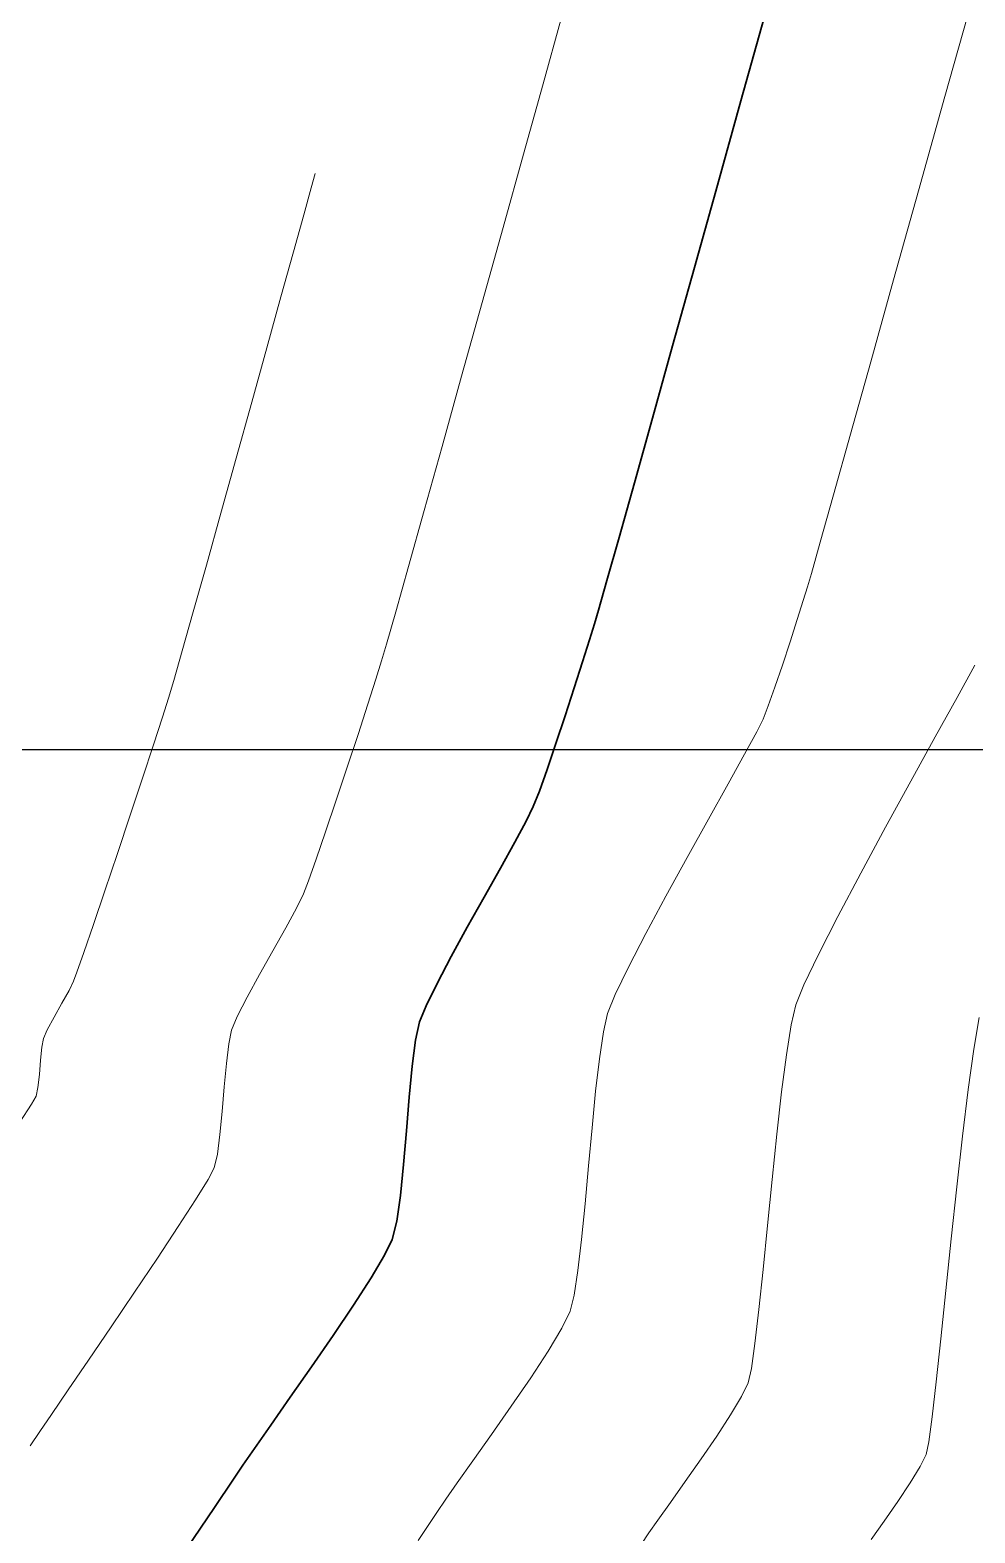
# Model space of a CAD drawing. Header units: millimetres. Extents: x 736950 to 740938, y 8500595 to 8502163.
# Drawn here: x 737625.8 to 737658.5, y 8501272.9 to 8501324.9 of the extents above; entities that cross this region are included whole.
import ezdxf

# ---------------------------------------------------------------- set-up
doc = ezdxf.new("R2010")
doc.units = ezdxf.units.MM
doc.layers.add('CONT-MJR', color=80, linetype='Continuous', lineweight=30)
doc.layers.add('CONT-MNR', color=96, linetype='Continuous', lineweight=15)
doc.layers.add('Cuadricula Coordenadas', color=5, linetype='Continuous')

msp = doc.modelspace()

# ---------------------------------------------------------------- linework, layer by layer
at = {"layer": 'CONT-MJR', "extrusion": (0.9632972099470829, -0.2684371161150514, 0), "elevation": -1571493.935346785}
msp.add_lwpolyline([(8387312.951810535, 3650.00000000001), (8387315.989121862, 3650.00000000001)], dxfattribs=at)
at = {"layer": 'CONT-MJR', "extrusion": (0.9632723832995097, -0.26852619159494, 0), "elevation": -1572269.508111033}
msp.add_lwpolyline([(8387164.565969322, 3650.000000000006), (8387167.599035139, 3650.000000000006)], dxfattribs=at)
at = {"layer": 'CONT-MJR', "extrusion": (0.9632406630397224, -0.2686399543381363, 0), "elevation": -1573260.039978885}
msp.add_lwpolyline([(8386975.859531751, 3650), (8386978.818942645, 3650)], dxfattribs=at)
at = {"layer": 'CONT-MJR', "extrusion": (0.9631991535210419, -0.2687887472651123, 0), "elevation": -1574555.595218119}
msp.add_lwpolyline([(8386729.914540313, 3650), (8386732.730886923, 3650)], dxfattribs=at)
at = {"layer": 'CONT-MJR', "extrusion": (0.9631429024810385, -0.2689902403441446, 0), "elevation": -1576310.044615627}
msp.add_lwpolyline([(8386397.73388348, 3650.000000000006), (8386400.337756481, 3650.000000000006)], dxfattribs=at)
at = {"layer": 'CONT-MJR', "elevation": 3650}
for points in [[(737646.6852193509, 8501309.236308668), (737647.3104777964, 8501311.472530978)], [(737645.1351620983, 8501303.793104207), (737645.3072078369, 8501304.345786855)], [(737642.0448313947, 8501295.883640677), (737642.5451801491, 8501296.784370163)], [(737640.8993508004, 8501293.836109413), (737641.4817360236, 8501294.87936277)], [(737639.1092504581, 8501289.92756597), (737639.2460466773, 8501290.56480082)], [(737638.452619118, 8501283.6478544), (737638.581821576, 8501284.54234083)], [(737638.297168725, 8501283.0216771), (737638.452619118, 8501283.6478544)], [(737638.0294319894, 8501282.473258505), (737638.297168725, 8501283.0216771)], [(737636.251127855, 8501279.697863225), (737636.9549527914, 8501280.746505957)], [(737633.1245003123, 8501275.195809485), (737633.5259636594, 8501275.78124687)], [(737632.1425033418, 8501273.735038988), (737632.804594004, 8501274.719364552)]]:
    msp.add_lwpolyline(points, dxfattribs=at)
at = {"layer": 'CONT-MJR', "extrusion": (0.9629399881747185, -0.2697157377204255, 0), "elevation": -1582627.401918218}
msp.add_lwpolyline([(8385203.564663374, 3650.000000000013), (8385205.535361664, 3650.000000000013)], dxfattribs=at)
at = {"layer": 'CONT-MJR', "extrusion": (0.9627287297041587, -0.2704688392444075, 0), "elevation": -1589185.583429035}
msp.add_lwpolyline([(8383961.56392192, 3650.00000000001), (8383963.113919756, 3650.00000000001)], dxfattribs=at)
at = {"layer": 'CONT-MJR', "extrusion": (0.9622808190823057, -0.2720581283959134, 0), "elevation": -1603027.015944011}
msp.add_lwpolyline([(8381325.011206849, 3650.000000000011), (8381326.071097124, 3650.000000000011)], dxfattribs=at)
at = {"layer": 'CONT-MJR', "extrusion": (0.9606975694436111, -0.2775971542814122, 0), "elevation": -1651283.84032458}
msp.add_lwpolyline([(8371950.660247773, 3650.00000000001), (8371951.160632189, 3650.00000000001)], dxfattribs=at)
at = {"layer": 'CONT-MJR', "extrusion": (0.9533637813572277, -0.30182362464898, 0), "elevation": -1862650.169718936}
msp.add_lwpolyline([(8327473.060369775, 3650.000000000013), (8327473.859059688, 3650.000000000013)], dxfattribs=at)
at = {"layer": 'CONT-MJR', "extrusion": (0.9521320526891338, -0.3056870200744165, 0), "elevation": -1896402.643324641}
msp.add_lwpolyline([(8319850.630494788, 3650.000000000013), (8319851.575618983, 3650.000000000013)], dxfattribs=at)
at = {"layer": 'CONT-MJR', "extrusion": (0.9507478266628242, -0.3099654337114324, 0), "elevation": -1933795.797158303}
msp.add_lwpolyline([(8311237.837412693, 3650), (8311238.855564556, 3650)], dxfattribs=at)
at = {"layer": 'CONT-MJR', "extrusion": (0.9489288686331201, -0.3154900985366523, 0), "elevation": -1982104.380670026}
msp.add_lwpolyline([(8299848.547068575, 3650.000000000006), (8299849.564858167, 3650.000000000006)], dxfattribs=at)
at = {"layer": 'CONT-MJR', "extrusion": (0.946214914887023, -0.3235387686898492, 0), "elevation": -2052530.473448317}
msp.add_lwpolyline([(8282712.520469662, 3650), (8282713.464542498, 3650)], dxfattribs=at)
at = {"layer": 'CONT-MJR', "extrusion": (0.9415055799933242, -0.3369973929297293, 0), "elevation": -2170420.077382103}
msp.add_lwpolyline([(8252603.92680777, 3650.000000000003), (8252604.723896307, 3650.000000000003)], dxfattribs=at)
at = {"layer": 'CONT-MJR', "extrusion": (0.9310264476696989, -0.3649517142575733, 0), "elevation": -2415797.97160816}
msp.add_lwpolyline([(8184137.437690577, 3650.000000000003), (8184138.014808902, 3650.000000000003)], dxfattribs=at)
at = {"layer": 'CONT-MJR', "extrusion": (0.8983255375568524, -0.4393304321045745, 0), "elevation": -3072235.221588993}
msp.add_lwpolyline([(7961001.653143013, 3650.000000000006), (7961002.2096381, 3650.000000000006)], dxfattribs=at)
at = {"layer": 'CONT-MJR', "extrusion": (0.8806395967992405, -0.4737867669630201, 0), "elevation": -3378204.684890449}
msp.add_lwpolyline([(7836063.849113702, 3650), (7836064.681018265, 3650)], dxfattribs=at)
at = {"layer": 'CONT-MJR', "extrusion": (0.8722468041209411, -0.4890659594582359, 0), "elevation": -3514288.511781665}
msp.add_lwpolyline([(7775982.628415334, 3650.000000000013), (7775983.779784307, 3650.000000000013)], dxfattribs=at)
at = {"layer": 'CONT-MJR', "extrusion": (0.8767582897539128, -0.4809312854741248, 0), "elevation": -3441805.399426012}
msp.add_lwpolyline([(7808333.269683002, 3650.00000000001), (7808334.430385845, 3650.00000000001)], dxfattribs=at)
at = {"layer": 'CONT-MJR', "extrusion": (0.8839561524857059, -0.4675698027916979, 0), "elevation": -3322906.088733098}
msp.add_lwpolyline([(7859667.390545478, 3650.000000000004), (7859668.439789107, 3650.000000000004)], dxfattribs=at)
at = {"layer": 'CONT-MJR', "extrusion": (0.8975903269568452, -0.4408305853199206, 0), "elevation": -3085531.085650341}
msp.add_lwpolyline([(7955850.714130514, 3650), (7955851.57503764, 3650)], dxfattribs=at)
at = {"layer": 'CONT-MJR', "extrusion": (0.9263802354865234, -0.3765895103424064, 0), "elevation": -2518162.432620035}
msp.add_lwpolyline([(8153214.757837599, 3650), (8153215.355244005, 3650)], dxfattribs=at)
at = {"layer": 'CONT-MJR', "extrusion": (0.9918556209214692, -0.1273672926872794, 0), "elevation": -351154.7857021432}
msp.add_lwpolyline([(8526002.386270488, 3650.000000000013), (8526003.296064874, 3650.000000000013)], dxfattribs=at)
at = {"layer": 'CONT-MJR', "extrusion": (0.9954872167079234, -0.09489573947818888, 0), "elevation": -72425.9201148554}
msp.add_lwpolyline([(8532922.264337022, 3650.000000000011), (8532923.34785137, 3650.000000000011)], dxfattribs=at)
at = {"layer": 'CONT-MJR', "extrusion": (0.9965130133995607, -0.0834374863315468, 0), "elevation": 25740.65678283793}
msp.add_lwpolyline([(8533189.634213753, 3650.000000000003), (8533190.804248504, 3650.000000000003)], dxfattribs=at)
at = {"layer": 'CONT-MJR', "extrusion": (0.9963111752769425, -0.08581399663386996, 0), "elevation": 5388.377536600106}
msp.add_lwpolyline([(8533225.58795463, 3650.000000000013), (8533226.75664091, 3650.000000000013)], dxfattribs=at)
at = {"layer": 'CONT-MJR', "extrusion": (0.9947179367216877, -0.1026461220122251, 0), "elevation": -138881.5622378909}
msp.add_lwpolyline([(8532095.95931184, 3650.00000000001), (8532097.038900023, 3650.00000000001)], dxfattribs=at)
at = {"layer": 'CONT-MJR', "extrusion": (0.8591625348606927, -0.5117027835489555, 0), "elevation": -3716378.946125894}
msp.add_lwpolyline([(7681433.924336161, 3650.000000000013), (7681434.832203479, 3650.000000000013)], dxfattribs=at)
at = {"layer": 'CONT-MJR', "extrusion": (0.8406538509757973, -0.5415728047451811, 0), "elevation": -3983965.111008312}
msp.add_lwpolyline([(7546118.512354112, 3650), (7546119.638557201, 3650)], dxfattribs=at)
at = {"layer": 'CONT-MJR', "extrusion": (0.8240928472859304, -0.566454745811321, 0), "elevation": -4207709.471870783}
msp.add_lwpolyline([(7423680.02948002, 3650), (7423681.346920026, 3650)], dxfattribs=at)
at = {"layer": 'CONT-MJR', "extrusion": (0.8204221261006978, -0.5717582837217235, 0), "elevation": -4255503.97955199}
msp.add_lwpolyline([(7396384.994385814, 3650), (7396386.283840836, 3650)], dxfattribs=at)
at = {"layer": 'CONT-MJR', "extrusion": (0.8187913943363537, -0.5740911535294111, 0), "elevation": -4276539.237731135}
msp.add_lwpolyline([(7384241.318039534, 3650.000000000013), (7384242.496918995, 3650.000000000013)], dxfattribs=at)
at = {"layer": 'CONT-MJR', "extrusion": (0.8195109285736003, -0.5730635548945994, 0), "elevation": -4267272.584531201}
msp.add_lwpolyline([(7389599.300148059, 3650.00000000001), (7389600.285820916, 3650.00000000001)], dxfattribs=at)
at = {"layer": 'CONT-MJR', "extrusion": (0.8302150292511874, -0.5574432753253468, 0), "elevation": -4126584.583560502}
msp.add_lwpolyline([(7469074.486389933, 3650.000000000013), (7469075.060271297, 3650.000000000013)], dxfattribs=at)
at = {"layer": 'CONT-MJR', "extrusion": (0.8295945654722401, -0.5583662390751479, 0), "elevation": -4134888.626043638}
msp.add_lwpolyline([(7464477.644712388, 3650), (7464479.375410776, 3650)], dxfattribs=at)
at = {"layer": 'CONT-MNR', "extrusion": (0.9631773454398178, -0.2688668838505516, 0), "elevation": -1575229.186496516}
msp.add_lwpolyline([(8386613.005082764, 3649.000000000013), (8386616.503478398, 3649.000000000013)], dxfattribs=at)
at = {"layer": 'CONT-MNR'}
for points, elevation in [([(737643.5205741106, 8501323.051425837), (737644.1376202056, 8501325.2713054)], 3651), ([(737642.1360416772, 8501318.073535772), (737642.8457924728, 8501320.624727763)], 3651), ([(737655.664616045, 8501316.263491051), (737656.5267667812, 8501319.349509018)], 3649), ([(737634.4441547288, 8501315.675828092), (737634.8767564415, 8501317.237586774)], 3652), ([(737654.8725449838, 8501313.429905947), (737655.664616045, 8501316.263491051)], 3649), ([(737653.5809183597, 8501308.815112025), (737654.1711227158, 8501310.922523132)], 3649), ([(737632.3641538377, 8501308.185455523), (737632.8945278464, 8501310.091174025)], 3652), ([(737638.4181021038, 8501304.762189014), (737638.8595737781, 8501306.331527967)], 3651), ([(737631.025993907, 8501303.409425825), (737631.4088542082, 8501304.767893765)], 3652), ([(737637.9311117347, 8501303.061170489), (737638.1010259613, 8501303.644628324)], 3651), ([(737630.5550156324, 8501301.776554124), (737630.7343701618, 8501302.38675006)], 3652), ([(737637.1144875413, 8501300.519341962), (737637.4532712244, 8501301.55989019)], 3651), ([(737636.7417111468, 8501299.386534987), (737637.1144875413, 8501300.519341962)], 3651), ([(737650.5037153612, 8501299.83642592), (737650.9253791308, 8501300.610527698)], 3649), ([(737629.2234644691, 8501297.71877879), (737629.6512577165, 8501299.002580669)], 3652), ([(737649.2499165997, 8501297.581312397), (737649.9287684833, 8501298.800330745)], 3649), ([(737635.991928944, 8501297.147184713), (737636.359379221, 8501298.237229245)], 3651), ([(737628.7784637812, 8501296.391561773), (737629.2234644691, 8501297.71877879)], 3652), ([(737648.5165378137, 8501296.258441102), (737649.2499165997, 8501297.581312397)], 3649), ([(737647.0837119444, 8501293.617420569), (737647.7780102277, 8501294.910787085)], 3649), ([(737634.610998449, 8501293.816384934), (737634.9814418125, 8501294.497968005)], 3651), ([(737634.1662816714, 8501293.022822592), (737634.610998449, 8501293.816384934)], 3651), ([(737646.4830210671, 8501292.45741178), (737647.0837119444, 8501293.617420569)], 3649), ([(737633.7016634294, 8501292.194634626), (737634.1662816714, 8501293.022822592)], 3651), ([(737652.5575076741, 8501291.842347773), (737653.0616063427, 8501292.893242875)], 3648), ([(737627.2626688726, 8501291.963544324), (737627.379140989, 8501292.282425012)], 3652), ([(737626.8581967758, 8501291.207399122), (737627.104356022, 8501291.65055387)], 3652), ([(737632.930210351, 8501290.74379637), (737633.2715156723, 8501291.409174673)], 3651), ([(737651.9515047537, 8501289.420887724), (737652.1147859131, 8501290.451171802)], 3648), ([(737658.4404106786, 8501289.615128051), (737658.6213590493, 8501290.713915246)], 3647), ([(737626.2181921524, 8501289.986905903), (737626.352559692, 8501290.286579464)], 3652), ([(737632.6344123109, 8501289.800129049), (737632.732119415, 8501290.275853362)], 3651), ([(737651.786077853, 8501288.13155931), (737651.9515047537, 8501289.420887724)], 3648), ([(737658.2493405273, 8501288.216672583), (737658.4404106786, 8501289.615128051)], 3647), ([(737632.480644003, 8501288.306858405), (737632.5530616216, 8501289.115810847)], 3651), ([(737626.0290028402, 8501288.287537165), (737626.0768793237, 8501288.734919384)], 3652), ([(737625.802038816, 8501287.704465793), (737625.9665059386, 8501287.986121453)], 3652), ([(737632.4097361098, 8501287.457231378), (737632.480644003, 8501288.306858405)], 3651), ([(737651.6205253409, 8501286.662902366), (737651.786077853, 8501288.13155931)], 3648), ([(737625.405639037, 8501287.083586952), (737625.802038816, 8501287.704465793)], 3652), ([(737632.3329145968, 8501286.650889412), (737632.4097361098, 8501287.457231378)], 3651), ([(737630.1639595291, 8501282.373589408), (737630.8855109557, 8501283.463817772)], 3651), ([(737650.8615831402, 8501279.419742962), (737650.9974617674, 8501280.589305446)], 3648), ([(737643.7001368544, 8501279.149143744), (737644.1744150468, 8501279.943093421)], 3649), ([(737627.0701243354, 8501277.806514852), (737627.7755087806, 8501278.84084429)], 3651), ([(737642.422388821, 8501277.23902989), (737643.0970124701, 8501278.225243395)], 3649), ([(737626.0931604803, 8501276.367824465), (737626.4928051059, 8501276.959114349)], 3651), ([(737641.7336128363, 8501276.258140737), (737642.422388821, 8501277.23902989)], 3649), ([(737641.088031443, 8501275.35021345), (737641.7336128363, 8501276.258140737)], 3649), ([(737640.5429915697, 8501274.582885535), (737641.088031443, 8501275.35021345)], 3649), ([(737656.2407427804, 8501274.592192637), (737656.5864476035, 8501275.156971255)], 3647), ([(737647.496480723, 8501273.298445255), (737647.931920783, 8501273.911474371)], 3648), ([(737639.1966220886, 8501272.593516063), (737639.8449024417, 8501273.55981751)], 3649)]:
    msp.add_lwpolyline(points, dxfattribs=dict(at, elevation=elevation))
at = {"layer": 'CONT-MNR', "extrusion": (0.9634463257876276, -0.2679014321094993, 0), "elevation": -1566836.680664304}
msp.add_lwpolyline([(8388181.695009672, 3651), (8388184.213777985, 3651)], dxfattribs=at)
at = {"layer": 'CONT-MNR', "extrusion": (0.9631514194566067, -0.2689597427101754, 0), "elevation": -1576037.734114125}
msp.add_lwpolyline([(8386457.708381201, 3649), (8386461.097963913, 3649)], dxfattribs=at)
at = {"layer": 'CONT-MNR', "extrusion": (0.9635486327386088, -0.2675332359680899, 0), "elevation": -1563637.835094493}
msp.add_lwpolyline([(8388776.743329108, 3652.000000000013), (8388777.260758508, 3652.000000000013)], dxfattribs=at)
at = {"layer": 'CONT-MNR', "extrusion": (0.9637094123817226, -0.266953494989062, 0), "elevation": -1558590.675061966}
msp.add_lwpolyline([(8389714.980254505, 3652.00000000001), (8389715.944915434, 3652.00000000001)], dxfattribs=at)
at = {"layer": 'CONT-MNR', "extrusion": (0.9637311744556345, -0.2668749208568755, 0), "elevation": -1557906.63886424}
msp.add_lwpolyline([(8389840.695155086, 3652.00000000001), (8389842.027528273, 3652.00000000001)], dxfattribs=at)
at = {"layer": 'CONT-MNR', "extrusion": (0.9633668374187618, -0.2681871297466994, 0), "elevation": -1569324.121460009}
msp.add_lwpolyline([(8387711.341661423, 3651.00000000001), (8387714.033638361, 3651.00000000001)], dxfattribs=at)
at = {"layer": 'CONT-MNR', "extrusion": (0.9636682310847177, -0.2671021160493702, 0), "elevation": -1559884.526231619}
msp.add_lwpolyline([(8389469.730883032, 3652), (8389471.560122667, 3652)], dxfattribs=at)
at = {"layer": 'CONT-MNR', "extrusion": (0.9633068613966953, -0.2684024790981787, 0), "elevation": -1571199.115033116}
msp.add_lwpolyline([(8387357.666717024, 3651.000000000013), (8387360.317176742, 3651.000000000013)], dxfattribs=at)
at = {"layer": 'CONT-MNR', "extrusion": (0.963602810971348, -0.2673380307552904, 0), "elevation": -1561938.36730035}
msp.add_lwpolyline([(8389085.634266812, 3652), (8389087.592660755, 3652)], dxfattribs=at)
at = {"layer": 'CONT-MNR', "extrusion": (0.9630283059274684, -0.2694002263964725, 0), "elevation": -1579873.240417898}
msp.add_lwpolyline([(8385727.256582904, 3649.000000000013), (8385729.860226846, 3649.000000000013)], dxfattribs=at)
at = {"layer": 'CONT-MNR', "extrusion": (0.9632252505324859, -0.2686952115997417, 0), "elevation": -1573747.925128018}
msp.add_lwpolyline([(8386877.275102017, 3651.000000000003), (8386879.798630289, 3651.000000000003)], dxfattribs=at)
at = {"layer": 'CONT-MNR', "extrusion": (0.9635119271978483, -0.2676653996083328, 0), "elevation": -1564788.470977396}
msp.add_lwpolyline([(8388552.473131651, 3652.000000000013), (8388554.481160801, 3652.000000000013)], dxfattribs=at)
at = {"layer": 'CONT-MNR', "extrusion": (0.9631093055958407, -0.2691105079232279, 0), "elevation": -1577364.013747848}
msp.add_lwpolyline([(8386195.619202591, 3651.00000000001), (8386197.930385421, 3651.00000000001)], dxfattribs=at)
at = {"layer": 'CONT-MNR', "extrusion": (0.9628124159119923, -0.2701707825907769, 0), "elevation": -1586583.229274549}
msp.add_lwpolyline([(8384456.427160832, 3649), (8384458.123929529, 3649)], dxfattribs=at)
at = {"layer": 'CONT-MNR', "extrusion": (0.9632083766175287, -0.268755694290977, 0), "elevation": -1574281.311746496}
msp.add_lwpolyline([(8386772.285854173, 3652), (8386774.154597582, 3652)], dxfattribs=at)
at = {"layer": 'CONT-MNR', "extrusion": (0.9629332071044568, -0.2697399463474499, 0), "elevation": -1582844.96101534}
msp.add_lwpolyline([(8385160.836800883, 3651.000000000006), (8385162.850224664, 3651.000000000006)], dxfattribs=at)
at = {"layer": 'CONT-MNR', "extrusion": (0.9625171300514906, -0.2712208958716896, 0), "elevation": -1595728.383387929}
msp.add_lwpolyline([(8382719.602237789, 3649), (8382720.730695012, 3649)], dxfattribs=at)
at = {"layer": 'CONT-MNR', "extrusion": (0.9629417728315051, -0.2697093660519013, 0), "elevation": -1582585.423024362}
msp.add_lwpolyline([(8385207.584238593, 3652.000000000011), (8385209.264062335, 3652.000000000011)], dxfattribs=at)
at = {"layer": 'CONT-MNR', "extrusion": (0.9613526633502758, -0.2753199169499572, 0), "elevation": -1631434.388407098}
msp.add_lwpolyline([(8375843.285247985, 3649), (8375843.76881603, 3649)], dxfattribs=at)
at = {"layer": 'CONT-MNR', "extrusion": (0.9546775116140592, -0.2976421489278488, 0), "elevation": -1826126.448393598}
msp.add_lwpolyline([(8335561.34083394, 3649.000000000006), (8335561.834524924, 3649.000000000006)], dxfattribs=at)
at = {"layer": 'CONT-MNR', "extrusion": (0.9530935526712974, -0.302675865995961, 0), "elevation": -1870088.024605744}
msp.add_lwpolyline([(8325808.064791877, 3649), (8325808.756664664, 3649)], dxfattribs=at)
at = {"layer": 'CONT-MNR', "extrusion": (0.9620286891877523, -0.2729483489228233, 0), "elevation": -1610787.778067934}
msp.add_lwpolyline([(8379835.103406457, 3651.000000000013), (8379836.265077313, 3651.000000000013)], dxfattribs=at)
at = {"layer": 'CONT-MNR', "extrusion": (0.9516629148472073, -0.3071444228771171, 0), "elevation": -1909131.900646499}
msp.add_lwpolyline([(8316941.207767955, 3649.000000000011), (8316942.018402025, 3649.000000000011)], dxfattribs=at)
at = {"layer": 'CONT-MNR', "extrusion": (0.9499069264881328, -0.3125329278809981, 0), "elevation": -1956236.526787466}
msp.add_lwpolyline([(8305987.009310707, 3649), (8305987.859297493, 3649)], dxfattribs=at)
at = {"layer": 'CONT-MNR', "extrusion": (0.9616652376482221, -0.2742261305911396, 0), "elevation": -1621925.423038976}
msp.add_lwpolyline([(8377684.602164831, 3652.000000000013), (8377685.665607415, 3652.000000000013)], dxfattribs=at)
at = {"layer": 'CONT-MNR', "extrusion": (0.954046077209268, -0.2996599448735308, 0), "elevation": -1843759.432085617}
msp.add_lwpolyline([(8331674.719414331, 3651.000000000013), (8331675.378450418, 3651.000000000013)], dxfattribs=at)
at = {"layer": 'CONT-MNR', "extrusion": (0.9473226653720257, -0.3202807638189357, 0), "elevation": -2024009.511972404}
msp.add_lwpolyline([(8289731.81799747, 3649.000000000006), (8289732.627957361, 3649.000000000006)], dxfattribs=at)
at = {"layer": 'CONT-MNR', "extrusion": (0.8749136010805681, -0.4842790421278134, 0), "elevation": -3471615.394560535}
msp.add_lwpolyline([(7795136.808182335, 3648.000000000003), (7795138.087252462, 3648.000000000003)], dxfattribs=at)
at = {"layer": 'CONT-MNR', "extrusion": (0.9520610182419821, -0.3059081848268207, 0), "elevation": -1898341.863996603}
msp.add_lwpolyline([(8319407.153881684, 3651), (8319408.070345528, 3651)], dxfattribs=at)
at = {"layer": 'CONT-MNR', "extrusion": (0.9427733914633174, -0.333434149943815, 0), "elevation": -2139186.200725204}
msp.add_lwpolyline([(8260758.990993622, 3649.000000000003), (8260759.681621369, 3649.000000000003)], dxfattribs=at)
at = {"layer": 'CONT-MNR', "extrusion": (0.9532302563730193, -0.3022450633757782, 0), "elevation": -1866344.731165095}
msp.add_lwpolyline([(8326642.569877092, 3652.000000000013), (8326643.265817709, 3652.000000000013)], dxfattribs=at)
at = {"layer": 'CONT-MNR', "extrusion": (0.9321403550190027, -0.3620971672701235, 0), "elevation": -2390702.626381624}
msp.add_lwpolyline([(8191507.162687076, 3649.000000000013), (8191507.654935518, 3649.000000000013)], dxfattribs=at)
at = {"layer": 'CONT-MNR', "extrusion": (0.8748707626148211, -0.4843564273567157, 0), "elevation": -3472304.869876787}
msp.add_lwpolyline([(7794828.148519393, 3648), (7794829.709279015, 3648)], dxfattribs=at)
at = {"layer": 'CONT-MNR', "extrusion": (0.9507102435439599, -0.3100806875969294, 0), "elevation": -1934816.570010363}
msp.add_lwpolyline([(8310997.97496311, 3652.00000000001), (8310998.976203184, 3652.00000000001)], dxfattribs=at)
at = {"layer": 'CONT-MNR', "extrusion": (0.8923707175250285, -0.4513031159917533, 0), "elevation": -3178405.369950172}
msp.add_lwpolyline([(7919215.886850369, 3649.000000000013), (7919216.372117478, 3649.000000000013)], dxfattribs=at)
at = {"layer": 'CONT-MNR', "extrusion": (0.8757464893439457, -0.482771256809842, 0), "elevation": -3458182.872784663}
msp.add_lwpolyline([(7801101.909166169, 3648.000000000003), (7801103.652221209, 3648.000000000003)], dxfattribs=at)
at = {"layer": 'CONT-MNR', "extrusion": (0.9494872280490335, -0.3138056783612474, 0), "elevation": -1967385.967557158}
msp.add_lwpolyline([(8303347.197868631, 3652), (8303348.418203746, 3652)], dxfattribs=at)
at = {"layer": 'CONT-MNR', "extrusion": (0.874394188395649, -0.485216243854134, 0), "elevation": -3479971.460992513}
msp.add_lwpolyline([(7791405.992540421, 3649.000000000003), (7791407.177469582, 3649.000000000003)], dxfattribs=at)
at = {"layer": 'CONT-MNR', "extrusion": (0.9488738376380941, -0.3156555721763137, 0), "elevation": -1983558.316208532}
msp.add_lwpolyline([(8299498.51034358, 3651), (8299499.721574938, 3651)], dxfattribs=at)
at = {"layer": 'CONT-MNR', "extrusion": (0.877400713638673, -0.4797582596541172, 0), "elevation": -3431348.23446261}
msp.add_lwpolyline([(7812940.582151382, 3648), (7812942.408124326, 3648)], dxfattribs=at)
at = {"layer": 'CONT-MNR', "extrusion": (0.8799815334665678, -0.4750078954689363, 0), "elevation": -3389060.220594435}
msp.add_lwpolyline([(7831374.957505391, 3648), (7831376.76705457, 3648)], dxfattribs=at)
at = {"layer": 'CONT-MNR', "extrusion": (0.94573463681608, -0.324939989423212, 0), "elevation": -2064803.498160395}
msp.add_lwpolyline([(8279657.591552202, 3651.000000000003), (8279658.601373883, 3651.000000000003)], dxfattribs=at)
at = {"layer": 'CONT-MNR', "extrusion": (0.9475916171392728, -0.3194841578660483, 0), "elevation": -2017058.671394829}
msp.add_lwpolyline([(8291416.544340323, 3652.000000000003), (8291417.90456555, 3652.000000000003)], dxfattribs=at)
at = {"layer": 'CONT-MNR', "extrusion": (0.9423121674890482, -0.3347353865400132, 0), "elevation": -2150601.605804037}
msp.add_lwpolyline([(8257786.810544664, 3651), (8257787.600348934, 3651)], dxfattribs=at)
at = {"layer": 'CONT-MNR', "extrusion": (0.8769518731787783, -0.4805782060479147, 0), "elevation": -3438655.456638091}
msp.add_lwpolyline([(7809723.942311337, 3649), (7809725.479059312, 3649)], dxfattribs=at)
at = {"layer": 'CONT-MNR', "extrusion": (0.8839327340774729, -0.4676140733835155, 0), "elevation": -3323288.531620649}
msp.add_lwpolyline([(7859509.502107154, 3648.000000000013), (7859511.195962308, 3648.000000000013)], dxfattribs=at)
at = {"layer": 'CONT-MNR', "extrusion": (0.947005976728014, -0.3212159398931195, 0), "elevation": -2032213.046427054}
msp.add_lwpolyline([(8287714.019509167, 3652.000000000003), (8287715.253888804, 3652.000000000003)], dxfattribs=at)
at = {"layer": 'CONT-MNR', "extrusion": (0.9332476115905419, -0.3592337615822726, 0), "elevation": -2365555.867342993}
msp.add_lwpolyline([(8198796.720967763, 3651), (8198797.211406767, 3651)], dxfattribs=at)
at = {"layer": 'CONT-MNR', "extrusion": (0.8975608923062539, -0.4408905131689742, 0), "elevation": -3086067.781670471}
msp.add_lwpolyline([(7955645.740853678, 3651.00000000001), (7955646.289284618, 3651.00000000001)], dxfattribs=at)
at = {"layer": 'CONT-MNR', "extrusion": (0.8902771457877247, -0.4554191516483057, 0), "elevation": -3214935.935085971}
msp.add_lwpolyline([(7904448.104029272, 3648), (7904449.583077043, 3648)], dxfattribs=at)
at = {"layer": 'CONT-MNR', "extrusion": (0.9462002009655595, -0.3235817975299832, 0), "elevation": -2052920.260324941}
msp.add_lwpolyline([(8282607.983323433, 3652.00000000001), (8282609.005620428, 3652.00000000001)], dxfattribs=at)
at = {"layer": 'CONT-MNR', "extrusion": (0.9446841874248808, -0.3279813806138889, 0), "elevation": -2091440.658505805}
msp.add_lwpolyline([(8272964.438073349, 3652), (8272965.162057337, 3652)], dxfattribs=at)
at = {"layer": 'CONT-MNR', "extrusion": (0.892344745685984, -0.4513544669620728, 0), "elevation": -3178878.290577204}
msp.add_lwpolyline([(7919014.224419269, 3652.000000000013), (7919014.575169872, 3652.000000000013)], dxfattribs=at)
at = {"layer": 'CONT-MNR', "extrusion": (0.8770892462082126, -0.4803274447560847, 0), "elevation": -3436433.369603949}
msp.add_lwpolyline([(7810696.778343567, 3651.000000000013), (7810697.673873816, 3651.000000000013)], dxfattribs=at)
at = {"layer": 'CONT-MNR', "extrusion": (0.900457655421374, -0.4349436869217004, 0), "elevation": -3033364.062395351}
msp.add_lwpolyline([(7975887.502889954, 3649.00000000001), (7975888.555222435, 3649.00000000001)], dxfattribs=at)
at = {"layer": 'CONT-MNR', "extrusion": (0.927052682638834, -0.3749310918184053, 0), "elevation": -2503561.781040665}
msp.add_lwpolyline([(8157710.822022577, 3649.00000000001), (8157711.529730645, 3649.00000000001)], dxfattribs=at)
at = {"layer": 'CONT-MNR', "extrusion": (0.926755983996038, -0.3756638738653684, 0), "elevation": -2510004.3045762}
msp.add_lwpolyline([(8155731.748965112, 3648), (8155732.50391253, 3648)], dxfattribs=at)
at = {"layer": 'CONT-MNR', "extrusion": (0.8723298086312417, -0.4889178918523859, 0), "elevation": -3512979.479092748}
msp.add_lwpolyline([(7776568.145345503, 3652.000000000006), (7776568.700552209, 3652.000000000006)], dxfattribs=at)
at = {"layer": 'CONT-MNR', "extrusion": (0.9745352391615818, -0.2242344033200049, 0), "elevation": -1187413.811667627}
msp.add_lwpolyline([(8450214.104831545, 3648), (8450214.814425109, 3648)], dxfattribs=at)
at = {"layer": 'CONT-MNR', "extrusion": (0.8811862857087793, -0.4727692141825287, 0), "elevation": -3369162.10247075}
msp.add_lwpolyline([(7839947.442423052, 3652.000000000013), (7839947.93777382, 3652.000000000013)], dxfattribs=at)
at = {"layer": 'CONT-MNR', "extrusion": (0.9208859861697802, -0.389832015714604, 0), "elevation": -2634799.478461979}
msp.add_lwpolyline([(8116271.934213962, 3651.000000000003), (8116272.442358312, 3651.000000000003)], dxfattribs=at)
at = {"layer": 'CONT-MNR', "extrusion": (0.9750040330117893, -0.2221871634697775, 0), "elevation": -1169670.109717255}
msp.add_lwpolyline([(8452687.624067783, 3649.000000000006), (8452688.287264934, 3649.000000000006)], dxfattribs=at)
at = {"layer": 'CONT-MNR', "extrusion": (0.9840530565117832, -0.1778751864927126, 0), "elevation": -786305.207274303}
msp.add_lwpolyline([(8496925.486370303, 3652), (8496925.797030617, 3652)], dxfattribs=at)
at = {"layer": 'CONT-MNR', "extrusion": (0.989026625090187, -0.1477373847836584, 0), "elevation": -526407.2317258847}
msp.add_lwpolyline([(8516979.261971273, 3649), (8516980.196174065, 3649)], dxfattribs=at)
at = {"layer": 'CONT-MNR', "extrusion": (0.9951884356970397, -0.09797947466117235, 0), "elevation": -98874.86968749715}
msp.add_lwpolyline([(8532656.95148017, 3652.000000000011), (8532657.403181037, 3652.000000000011)], dxfattribs=at)
at = {"layer": 'CONT-MNR', "extrusion": (0.9930079788962017, -0.1180472526087779, 0), "elevation": -271078.8130706124}
msp.add_lwpolyline([(8528923.419227334, 3651), (8528924.108363997, 3651)], dxfattribs=at)
at = {"layer": 'CONT-MNR', "extrusion": (0.9964789362985961, -0.08384348223456956, 0), "elevation": 22251.19745765463}
msp.add_lwpolyline([(8533200.294612294, 3652.00000000001), (8533200.793120386, 3652.00000000001)], dxfattribs=at)
at = {"layer": 'CONT-MNR', "extrusion": (0.993368413709262, -0.1149747565544053, 0), "elevation": -244679.95074528}
msp.add_lwpolyline([(8529721.721688526, 3649.00000000001), (8529722.858579025, 3649.00000000001)], dxfattribs=at)
at = {"layer": 'CONT-MNR', "extrusion": (0.9791732980305573, -0.2030262358020793, 0), "elevation": -1003720.848955082}
msp.add_lwpolyline([(8473991.618287673, 3652), (8473991.926114403, 3652)], dxfattribs=at)
at = {"layer": 'CONT-MNR', "extrusion": (0.9951022712038282, -0.09885074529300739, 0), "elevation": -106326.1129087696}
msp.add_lwpolyline([(8532566.673001423, 3649.000000000009), (8532567.942035707, 3649.000000000009)], dxfattribs=at)
at = {"layer": 'CONT-MNR', "extrusion": (0.9926700412756846, -0.1208560679226779, 0), "elevation": -295181.0213242332}
msp.add_lwpolyline([(8528122.971756026, 3647.00000000001), (8528124.6004269, 3647.00000000001)], dxfattribs=at)
at = {"layer": 'CONT-MNR', "extrusion": (0.9957692681529631, -0.09188887093719442, 0), "elevation": -46649.21460061299}
msp.add_lwpolyline([(8533100.282109858, 3649.000000000003), (8533101.612091463, 3649.000000000003)], dxfattribs=at)
at = {"layer": 'CONT-MNR', "extrusion": (0.9913019085070751, -0.131607470115607, 0), "elevation": -387616.4894563715}
msp.add_lwpolyline([(8524418.921946837, 3651.00000000001), (8524419.607002767, 3651.00000000001)], dxfattribs=at)
at = {"layer": 'CONT-MNR', "extrusion": (0.9945990095291073, -0.1037921492393271, 0), "elevation": -148699.2428902182}
msp.add_lwpolyline([(8531932.164944032, 3648), (8531933.741729902, 3648)], dxfattribs=at)
at = {"layer": 'CONT-MNR', "extrusion": (0.9936707363712824, -0.1123319530648048, 0), "elevation": -221976.9071112776}
msp.add_lwpolyline([(8530340.520808533, 3647.00000000001), (8530342.285597466, 3647.00000000001)], dxfattribs=at)
at = {"layer": 'CONT-MNR', "extrusion": (0.9730326726018873, -0.2306673319939966, 0), "elevation": -1243228.681064979}
msp.add_lwpolyline([(8442176.190254759, 3651.000000000013), (8442176.67111517, 3651.000000000013)], dxfattribs=at)
at = {"layer": 'CONT-MNR', "extrusion": (0.8856115890882597, -0.4644266500455887, 0), "elevation": -3294967.983218048}
msp.add_lwpolyline([(7871412.526204238, 3651.000000000013), (7871412.984356427, 3651.000000000013)], dxfattribs=at)
at = {"layer": 'CONT-MNR', "extrusion": (0.9957859563157321, -0.09170784701628792, 0), "elevation": -45097.96861315856}
msp.add_lwpolyline([(8533107.302020209, 3649), (8533108.621539576, 3649)], dxfattribs=at)
at = {"layer": 'CONT-MNR', "extrusion": (0.8520317502657679, -0.5234901112141966, 0), "elevation": -3821852.866448491}
msp.add_lwpolyline([(7629507.011842662, 3651.000000000006), (7629507.837032249, 3651.000000000006)], dxfattribs=at)
at = {"layer": 'CONT-MNR', "extrusion": (0.9949795423786192, -0.1000785204128919, 0), "elevation": -116847.9248902183}
msp.add_lwpolyline([(8532426.223291386, 3648.000000000013), (8532427.819471527, 3648.000000000013)], dxfattribs=at)
at = {"layer": 'CONT-MNR', "extrusion": (0.9942239191490403, -0.1073256660446262, 0), "elevation": -179008.9755094453}
msp.add_lwpolyline([(8531348.5386084, 3647), (8531350.358233193, 3647)], dxfattribs=at)
at = {"layer": 'CONT-MNR', "extrusion": (0.8399825917995687, -0.5426133480423047, 0), "elevation": -3993312.779955939}
msp.add_lwpolyline([(7541178.481966976, 3651), (7541179.59061958, 3651)], dxfattribs=at)
at = {"layer": 'CONT-MNR', "extrusion": (0.995142133607432, -0.09844863594406969, 0), "elevation": -102878.2439613523}
msp.add_lwpolyline([(8532605.053606903, 3649), (8532606.291250236, 3649)], dxfattribs=at)
at = {"layer": 'CONT-MNR', "extrusion": (0.9949742242129694, -0.1001313794561901, 0), "elevation": -117301.2175549672}
msp.add_lwpolyline([(8532418.467531703, 3648.000000000006), (8532420.003599318, 3648.000000000006)], dxfattribs=at)
at = {"layer": 'CONT-MNR', "extrusion": (0.9933668217654771, -0.1149885099284053, 0), "elevation": -244797.9434782556}
msp.add_lwpolyline([(8529712.093542464, 3649), (8529713.178107899, 3649)], dxfattribs=at)
at = {"layer": 'CONT-MNR', "extrusion": (0.9944892842418056, -0.1048382732031632, 0), "elevation": -157667.1963463463}
msp.add_lwpolyline([(8531767.844889663, 3647.000000000009), (8531769.63798982, 3647.000000000009)], dxfattribs=at)
at = {"layer": 'CONT-MNR', "extrusion": (0.830344699501881, -0.5572501054366261, 0), "elevation": -4124853.202192728}
msp.add_lwpolyline([(7470037.823390346, 3651), (7470039.244518409, 3651)], dxfattribs=at)
at = {"layer": 'CONT-MNR', "extrusion": (0.9886036787563723, -0.1505415768130764, 0), "elevation": -550558.0963602994}
msp.add_lwpolyline([(8515443.943267493, 3649), (8515444.804259367, 3649)], dxfattribs=at)
at = {"layer": 'CONT-MNR', "extrusion": (0.9945305618529132, -0.1044459742667423, 0), "elevation": -154308.0727079394}
msp.add_lwpolyline([(8531828.038049946, 3648.000000000013), (8531829.434500735, 3648.000000000013)], dxfattribs=at)
at = {"layer": 'CONT-MNR', "extrusion": (0.8281273204043065, -0.5605400442430346, 0), "elevation": -4154457.501046935}
msp.add_lwpolyline([(7453612.565836843, 3651.000000000003), (7453614.015664951, 3651.000000000003)], dxfattribs=at)
at = {"layer": 'CONT-MNR', "extrusion": (0.9708455971882246, -0.2397057079425513, 0), "elevation": -1321666.591419763}
msp.add_lwpolyline([(8430248.370285243, 3649.000000000003), (8430248.939949749, 3649.000000000003)], dxfattribs=at)
at = {"layer": 'CONT-MNR', "extrusion": (0.994511166055288, -0.1046304955132666, 0), "elevation": -155884.6784830366}
msp.add_lwpolyline([(8531798.91439315, 3647.000000000011), (8531800.59957517, 3647.000000000011)], dxfattribs=at)
at = {"layer": 'CONT-MNR', "extrusion": (0.9004414079418858, -0.4349773222406363, 0), "elevation": -3033658.626294395}
msp.add_lwpolyline([(7975762.969020623, 3649.00000000001), (7975763.631319684, 3649.00000000001)], dxfattribs=at)
at = {"layer": 'CONT-MNR', "extrusion": (0.8267836126927559, -0.5625200954479003, 0), "elevation": -4172281.627923273}
msp.add_lwpolyline([(7443648.479225954, 3651.000000000004), (7443649.872669988, 3651.000000000004)], dxfattribs=at)
at = {"layer": 'CONT-MNR', "extrusion": (0.9942415814605963, -0.1071619227838528, 0), "elevation": -177603.9104846064}
msp.add_lwpolyline([(8531372.930307131, 3647.000000000003), (8531374.426175777, 3647.000000000003)], dxfattribs=at)
at = {"layer": 'CONT-MNR', "extrusion": (0.8373697046776736, -0.5466369706560523, 0), "elevation": -4029432.993448456}
msp.add_lwpolyline([(7521935.824831045, 3649), (7521936.928167294, 3649)], dxfattribs=at)
at = {"layer": 'CONT-MNR', "extrusion": (0.9900269446297012, -0.1408781349506684, 0), "elevation": -467350.1606512661}
msp.add_lwpolyline([(8520413.687629938, 3648.00000000001), (8520414.566996075, 3648.00000000001)], dxfattribs=at)
at = {"layer": 'CONT-MNR', "extrusion": (0.9759537689611565, -0.217977615480383, 0), "elevation": -1133175.40904257}
msp.add_lwpolyline([(8457645.6858554, 3648.00000000001), (8457646.18988957, 3648.00000000001)], dxfattribs=at)
at = {"layer": 'CONT-MNR', "extrusion": (0.9004414080862011, -0.4349773219418911, 0), "elevation": -3033651.992418185}
msp.add_lwpolyline([(7975763.549889803, 3648), (7975764.079009882, 3648)], dxfattribs=at)
at = {"layer": 'CONT-MNR', "extrusion": (0.9934574402319392, -0.1142029528856552, 0), "elevation": -238040.0927973905}
msp.add_lwpolyline([(8529899.368545463, 3647.00000000001), (8529900.593747733, 3647.00000000001)], dxfattribs=at)
at = {"layer": 'CONT-MNR', "extrusion": (0.8264332987115672, -0.5630346372832824, 0), "elevation": -4176914.293453707}
msp.add_lwpolyline([(7441047.625408583, 3651.000000000006), (7441048.650779297, 3651.000000000006)], dxfattribs=at)
at = {"layer": 'CONT-MNR', "extrusion": (0.858489095453633, -0.5128318174481797, 0), "elevation": -3726460.809726453}
msp.add_lwpolyline([(7676543.955761878, 3648.00000000001), (7676544.694615315, 3648.00000000001)], dxfattribs=at)
at = {"layer": 'CONT-MNR', "extrusion": (0.8373697044898747, -0.5466369709437334, 0), "elevation": -4029426.500951676}
msp.add_lwpolyline([(7521937.65487724, 3648.00000000001), (7521938.536348163, 3648.00000000001)], dxfattribs=at)
at = {"layer": 'CONT-MNR', "extrusion": (0.9912644852385424, -0.131889045431255, 0), "elevation": -390012.1109292699}
msp.add_lwpolyline([(8524301.847489767, 3647), (8524302.720845835, 3647)], dxfattribs=at)
at = {"layer": 'CONT-MNR', "extrusion": (0.8294984993261828, -0.5585089431831963, 0), "elevation": -4136179.142561473}
msp.add_lwpolyline([(7463766.15495811, 3651.00000000001), (7463766.759222953, 3651.00000000001)], dxfattribs=at)
at = {"layer": 'CONT-MNR', "extrusion": (0.8253673257101691, -0.5645961190532962, 0), "elevation": -4190955.728647052}
msp.add_lwpolyline([(7433148.720394815, 3648.000000000013), (7433149.674999979, 3648.000000000013)], dxfattribs=at)
at = {"layer": 'CONT-MNR', "extrusion": (0.9807901223542551, -0.1950659783056118, 0), "elevation": -934823.1404633474}
msp.add_lwpolyline([(8481858.855393963, 3647.000000000003), (8481859.296748755, 3647.000000000003)], dxfattribs=at)
at = {"layer": 'CONT-MNR', "extrusion": (0.8183868998927535, -0.5746676274890805, 0), "elevation": -4281725.499868841}
msp.add_lwpolyline([(7381234.478524532, 3648.000000000011), (7381235.436074333, 3648.000000000011)], dxfattribs=at)
at = {"layer": 'CONT-MNR', "extrusion": (0.8963949309984501, -0.4432562776546814, 0), "elevation": -3107011.956488049}
msp.add_lwpolyline([(7947470.870428318, 3647.00000000001), (7947471.336784493, 3647.00000000001)], dxfattribs=at)
at = {"layer": 'CONT-MNR', "extrusion": (0.8221313470294122, -0.569297855460219, 0), "elevation": -4233319.975482038}
msp.add_lwpolyline([(7409100.823469471, 3649.00000000001), (7409101.503520206, 3649.00000000001)], dxfattribs=at)
at = {"layer": 'CONT-MNR', "extrusion": (0.8149789749521266, -0.579490526571385, 0), "elevation": -4325240.140055506}
msp.add_lwpolyline([(7355819.486653707, 3648), (7355820.376683963, 3648)], dxfattribs=at)
at = {"layer": 'CONT-MNR', "extrusion": (0.8323966659477001, -0.5541802870178197, 0), "elevation": -4097216.198108812}
msp.add_lwpolyline([(7485226.391792025, 3647), (7485227.174062369, 3647)], dxfattribs=at)
at = {"layer": 'CONT-MNR', "extrusion": (0.8307094399020889, -0.5567062299431882, 0), "elevation": -4119947.570793345}
msp.add_lwpolyline([(7472736.894441964, 3649.00000000001), (7472737.452972988, 3649.00000000001)], dxfattribs=at)
at = {"layer": 'CONT-MNR', "extrusion": (0.821431013738324, -0.570307890238974, 0), "elevation": -4242410.248136383}
msp.add_lwpolyline([(7403900.174198747, 3647.00000000001), (7403900.998590713, 3647.00000000001)], dxfattribs=at)
at = {"layer": 'CONT-MNR', "extrusion": (0.8221313477982909, -0.5692978543498699, 0), "elevation": -4233313.517564992}
msp.add_lwpolyline([(7409103.868563303, 3648), (7409104.411865449, 3648)], dxfattribs=at)
at = {"layer": 'CONT-MNR', "extrusion": (0.8158615779091036, -0.5782472530774941, 0), "elevation": -4314013.265231387}
msp.add_lwpolyline([(7362408.603726719, 3647.000000000003), (7362409.391659793, 3647.000000000003)], dxfattribs=at)
at = {"layer": 'CONT-MNR', "extrusion": (0.8314248576832133, -0.5556372072012894, 0), "elevation": -4110325.297397381}
msp.add_lwpolyline([(7478033.31604392, 3648), (7478033.793901529, 3648)], dxfattribs=at)
at = {"layer": 'Cuadricula Coordenadas', "color": 8}
msp.add_line((736950.2264744169, 8501300), (738552.8979275209, 8501300), dxfattribs=at)

doc.saveas('drawing.dxf')
